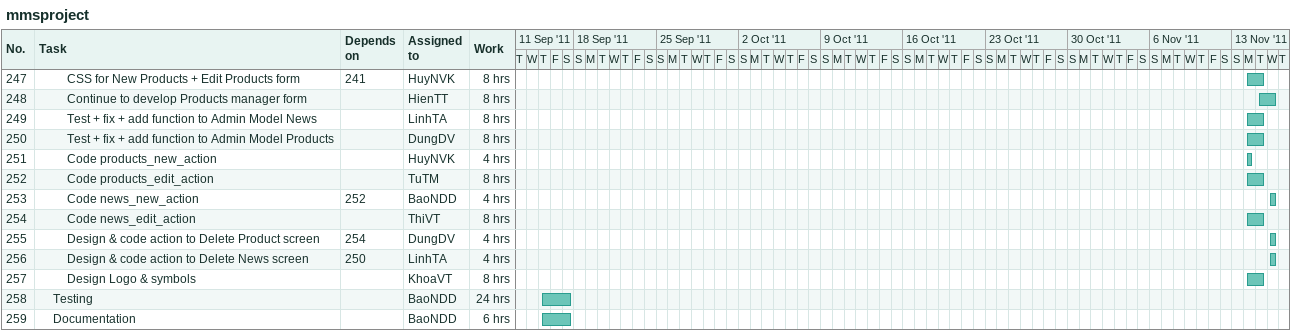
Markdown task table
mmsproject

| ID | Level | Task | Start | Finish | Predecessors | Resources | Work (h) |
|---|---|---|---|---|---|---|---|
| 247 | 3 | CSS for New Products + Edit Products form | 2011-11-14 | 2011-11-15 | 241 | HuyNVK | 8 |
| 248 | 3 | Continue to develop Products manager form | 2011-11-15 | 2011-11-16 |  | HienTT | 8 |
| 249 | 3 | Test + fix + add function to Admin Model News | 2011-11-14 | 2011-11-15 |  | LinhTA | 8 |
| 250 | 3 | Test + fix + add function to Admin Model Products | 2011-11-14 | 2011-11-15 |  | DungDV | 8 |
| 251 | 3 | Code products_new_action | 2011-11-14 | 2011-11-14 |  | HuyNVK | 4 |
| 252 | 3 | Code products_edit_action | 2011-11-14 | 2011-11-15 |  | TuTM | 8 |
| 253 | 3 | Code news_new_action | 2011-11-16 | 2011-11-16 | 252 | BaoNDD | 4 |
| 254 | 3 | Code news_edit_action | 2011-11-14 | 2011-11-15 |  | ThiVT | 8 |
| 255 | 3 | Design & code action to Delete Product screen | 2011-11-16 | 2011-11-16 | 254 | DungDV | 4 |
| 256 | 3 | Design & code action to Delete News screen | 2011-11-16 | 2011-11-16 | 250 | LinhTA | 4 |
| 257 | 3 | Design Logo & symbols | 2011-11-14 | 2011-11-15 |  | KhoaVT | 8 |
| 258 | 2 | Testing | 2011-09-15 | 2011-09-17 |  | BaoNDD | 24 |
| 259 | 2 | Documentation | 2011-09-15 | 2011-09-17 |  | BaoNDD | 6 |
